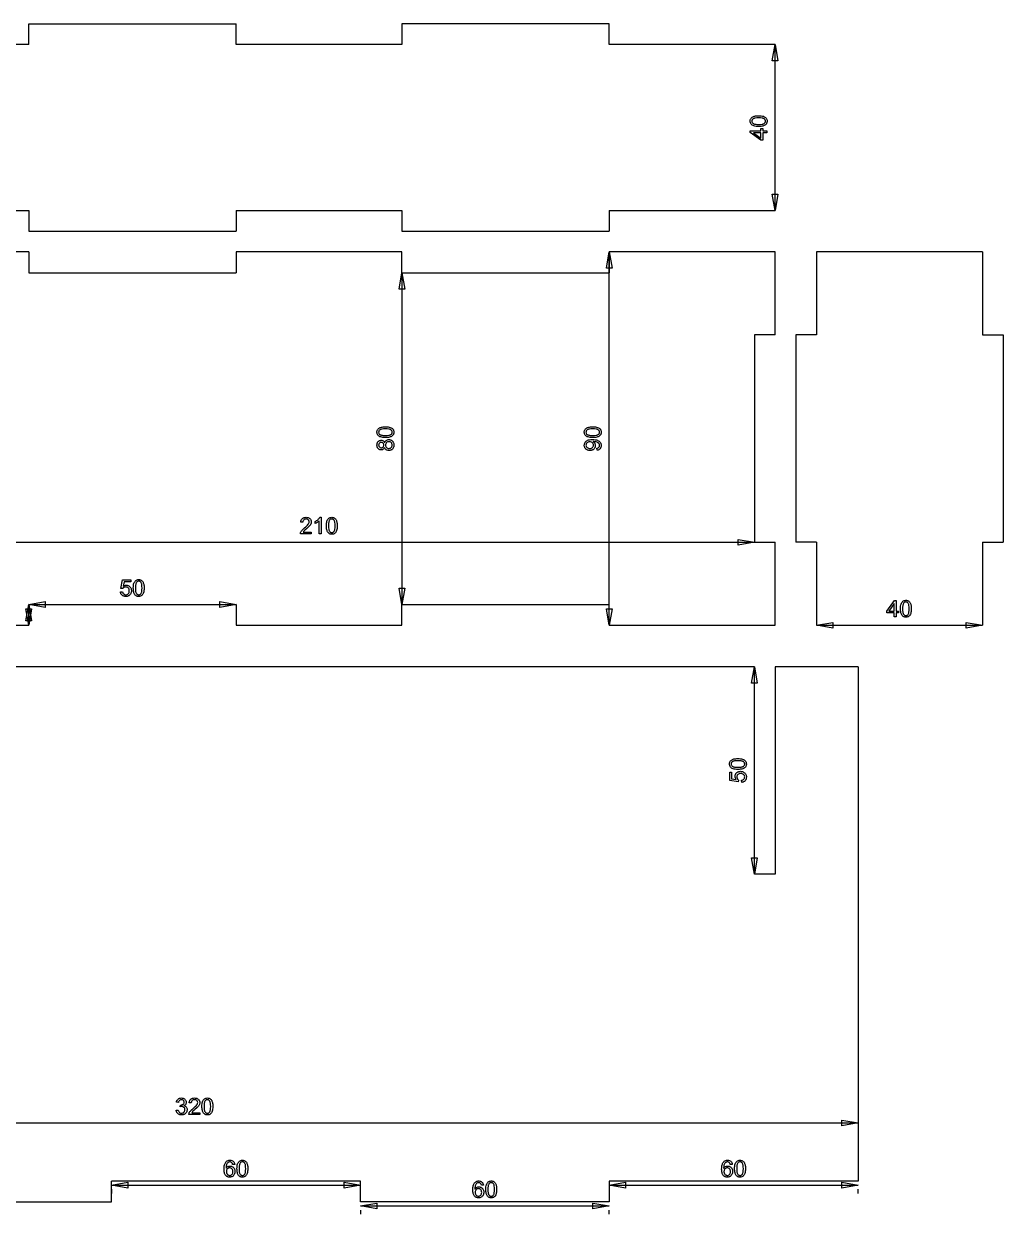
# Model space of a CAD drawing. Extents: x 50 to 405, y 8 to 295.
# Drawn here: x 168.8 to 405, y 8 to 295 of the extents above; entities that cross this region are included whole.
import ezdxf

# ---------------------------------------------------------------- set-up
doc = ezdxf.new("R2010")
doc.units = 0
doc.header["$LTSCALE"] = 10
doc.layers.add('Layer_1', color=7, linetype='CONTINUOUS')

msp = doc.modelspace()

# ---------------------------------------------------------------- linework, layer by layer
at = {"layer": 'Layer_1', "color": 7, "linetype": 'CONTINUOUS'}
for p, q in [((170, 290), (170, 295)), ((170, 295), (220, 295)), ((220, 290), (220, 295)), ((310, 295), (260, 295)), ((260, 295), (260, 290)), ((310, 290), (310, 295)), ((170, 290), (130, 290)), ((260, 290), (220, 290)), ((350, 290), (310, 290)), ((350, 250), (350, 290)), ((350, 250), (350, 290)), ((130, 250), (170, 250)), ((170, 250), (170, 245)), ((220, 250), (220, 245)), ((220, 250), (260, 250)), ((260, 250), (260, 245)), ((310, 250), (350, 250)), ((310, 250), (310, 245)), ((170, 245), (220, 245)), ((260, 245), (310, 245)), ((170, 240), (130, 240)), ((170, 240), (170, 235)), ((220, 240), (220, 235)), ((260, 240), (220, 240)), ((260, 235), (260, 240)), ((350, 240), (310, 240)), ((310, 240), (310, 235)), ((310, 150), (310, 240)), ((350, 220), (350, 240)), ((400, 240), (360, 240)), ((360, 240), (360, 220)), ((400, 240), (400, 220)), ((170, 235), (220, 235)), ((260, 235), (310, 235)), ((260, 235), (260, 155)), ((350, 220), (345, 220)), ((345, 220), (345, 170)), ((360, 220), (355, 220)), ((355, 220), (355, 170)), ((400, 220), (405, 220)), ((405, 220), (405, 170)), ((135, 170), (345, 170)), ((345, 170), (350, 170)), ((350, 150), (350, 170)), ((360, 170), (355, 170)), ((360, 170), (360, 150)), ((400, 170), (405, 170)), ((400, 170), (400, 150)), ((170, 150), (170, 155)), ((170, 155), (220, 155)), ((170, 155), (170, 150)), ((170, 155), (220, 155)), ((220, 155), (220, 150)), ((260, 150), (260, 155)), ((260, 155), (310, 155)), ((310, 150), (310, 155)), ((130, 150), (170, 150)), ((220, 150), (260, 150)), ((310, 150), (350, 150)), ((360, 150), (400, 150)), ((360, 150), (400, 150)), ((345, 140), (135, 140)), ((345, 90), (345, 140)), ((345, 90), (345, 140)), ((370, 140), (350, 140)), ((350, 140), (350, 90)), ((370, 140), (370, 16)), ((350, 90), (345, 90)), ((370, 32), (370, 18)), ((50, 30), (370, 30)), ((190, 11), (190, 16)), ((250, 16), (190, 16)), ((190, 15), (250, 15)), ((250, 11), (250, 16)), ((370, 16), (310, 16)), ((310, 16), (310, 11)), ((310, 15), (370, 15)), ((190, 14), (190, 13)), ((250, 13), (250, 14)), ((310, 14), (310, 13)), ((370, 13), (370, 14)), ((130, 11), (190, 11)), ((310, 11), (250, 11)), ((250, 10), (310, 10)), ((250, 9), (250, 8)), ((310, 8), (310, 9))]:
    msp.add_line(p, q, dxfattribs=at)
at = {"layer": 'Layer_1', "color": 7, "linetype": 'CONTINUOUS', "flags": 128}
for points in [[(350, 290), (350.69, 286.06), (349.31, 286.06), (350, 290)], [(346.03, 270.23), (345.69, 270.24), (345.39, 270.27), (345.12, 270.31), (344.89, 270.38), (344.68, 270.46), (344.5, 270.56), (344.35, 270.68), (344.22, 270.81), (344.12, 270.96), (344.04, 271.14), (344, 271.33), (343.98, 271.54), (343.99, 271.69), (344.02, 271.84), (344.06, 271.97), (344.11, 272.1), (344.19, 272.22), (344.27, 272.32), (344.37, 272.42), (344.49, 272.5), (344.62, 272.58), (344.76, 272.64), (344.91, 272.7), (345.08, 272.75), (345.27, 272.79), (345.49, 272.82), (345.75, 272.83), (346.03, 272.84), (346.36, 272.83), (346.66, 272.8), (346.93, 272.76), (347.16, 272.7), (347.37, 272.61), (347.55, 272.52), (347.7, 272.4), (347.83, 272.26), (347.94, 272.11), (348.01, 271.94), (348.05, 271.75), (348.07, 271.54), (348.06, 271.4), (348.04, 271.26), (348.01, 271.14), (347.96, 271.02), (347.91, 270.91), (347.83, 270.81), (347.75, 270.71), (347.65, 270.63), (347.52, 270.53), (347.36, 270.45), (347.19, 270.39), (347, 270.33), (346.78, 270.29), (346.55, 270.26), (346.3, 270.24), (346.03, 270.23)], [(346.03, 270.74), (346.48, 270.75), (346.85, 270.79), (347, 270.83), (347.13, 270.87), (347.25, 270.91), (347.34, 270.97), (347.48, 271.09), (347.54, 271.16), (347.58, 271.22), (347.62, 271.3), (347.64, 271.37), (347.66, 271.45), (347.66, 271.54), (347.66, 271.62), (347.64, 271.7), (347.62, 271.77), (347.58, 271.85), (347.54, 271.92), (347.48, 271.98), (347.34, 272.11), (347.24, 272.16), (347.13, 272.21), (347, 272.25), (346.85, 272.28), (346.48, 272.32), (346.03, 272.34), (345.57, 272.32), (345.21, 272.28), (345.05, 272.25), (344.92, 272.21), (344.81, 272.16), (344.71, 272.11), (344.57, 271.98), (344.52, 271.92), (344.47, 271.85), (344.44, 271.77), (344.41, 271.7), (344.4, 271.61), (344.39, 271.53), (344.41, 271.37), (344.46, 271.23), (344.55, 271.1), (344.68, 270.99), (344.78, 270.93), (344.9, 270.88), (345.04, 270.84), (345.2, 270.8), (345.38, 270.77), (345.57, 270.75), (346.03, 270.74)], [(348, 268.7), (347.04, 268.7), (347.04, 266.96), (346.59, 266.96), (344, 268.79), (344, 269.19), (346.59, 269.19), (346.59, 269.73), (347.04, 269.73), (347.04, 269.19), (348, 269.19), (348, 268.7)], [(346.59, 268.7), (344.79, 268.7), (346.59, 267.45), (346.59, 268.7)], [(350, 250), (349.31, 253.94), (350.69, 253.94), (350, 250)], [(310, 240), (310.69, 236.06), (309.31, 236.06), (310, 240)], [(260, 235), (260.69, 231.06), (259.31, 231.06), (260, 235)], [(256.03, 195.23), (255.69, 195.24), (255.39, 195.27), (255.12, 195.31), (254.89, 195.38), (254.68, 195.46), (254.5, 195.56), (254.35, 195.68), (254.22, 195.81), (254.12, 195.96), (254.04, 196.14), (254, 196.33), (253.98, 196.54), (253.99, 196.69), (254.02, 196.84), (254.06, 196.97), (254.11, 197.1), (254.19, 197.22), (254.27, 197.32), (254.37, 197.42), (254.49, 197.5), (254.62, 197.58), (254.76, 197.64), (254.91, 197.7), (255.08, 197.75), (255.27, 197.79), (255.49, 197.82), (255.75, 197.83), (256.03, 197.84), (256.36, 197.83), (256.66, 197.8), (256.93, 197.76), (257.16, 197.7), (257.37, 197.61), (257.55, 197.52), (257.7, 197.4), (257.83, 197.26), (257.94, 197.11), (258.01, 196.94), (258.05, 196.75), (258.07, 196.54), (258.06, 196.4), (258.04, 196.26), (258.01, 196.14), (257.96, 196.02), (257.91, 195.91), (257.83, 195.81), (257.75, 195.71), (257.65, 195.63), (257.52, 195.53), (257.36, 195.45), (257.19, 195.39), (257, 195.33), (256.78, 195.29), (256.55, 195.26), (256.3, 195.24), (256.03, 195.23)], [(256.03, 195.74), (256.48, 195.75), (256.85, 195.79), (257, 195.83), (257.13, 195.87), (257.25, 195.91), (257.34, 195.97), (257.48, 196.09), (257.54, 196.16), (257.58, 196.22), (257.62, 196.3), (257.64, 196.37), (257.66, 196.45), (257.66, 196.54), (257.66, 196.62), (257.64, 196.7), (257.62, 196.77), (257.58, 196.85), (257.54, 196.92), (257.48, 196.98), (257.34, 197.11), (257.24, 197.16), (257.13, 197.21), (257, 197.25), (256.85, 197.28), (256.48, 197.32), (256.03, 197.34), (255.57, 197.32), (255.21, 197.28), (255.05, 197.25), (254.92, 197.21), (254.81, 197.16), (254.71, 197.11), (254.57, 196.98), (254.52, 196.92), (254.47, 196.85), (254.44, 196.77), (254.41, 196.7), (254.4, 196.61), (254.39, 196.53), (254.41, 196.37), (254.46, 196.23), (254.55, 196.1), (254.68, 195.99), (254.78, 195.93), (254.9, 195.88), (255.04, 195.84), (255.2, 195.8), (255.38, 195.77), (255.57, 195.75), (256.03, 195.74)], [(306.03, 195.23), (305.69, 195.24), (305.39, 195.27), (305.12, 195.31), (304.89, 195.38), (304.68, 195.46), (304.5, 195.56), (304.35, 195.68), (304.22, 195.81), (304.12, 195.96), (304.04, 196.14), (304, 196.33), (303.98, 196.54), (303.99, 196.69), (304.02, 196.84), (304.06, 196.97), (304.11, 197.1), (304.19, 197.22), (304.27, 197.32), (304.37, 197.42), (304.49, 197.5), (304.62, 197.58), (304.76, 197.64), (304.91, 197.7), (305.08, 197.75), (305.27, 197.79), (305.49, 197.82), (305.75, 197.83), (306.03, 197.84), (306.36, 197.83), (306.66, 197.8), (306.93, 197.76), (307.16, 197.7), (307.37, 197.61), (307.55, 197.52), (307.7, 197.4), (307.83, 197.26), (307.94, 197.11), (308.01, 196.94), (308.05, 196.75), (308.07, 196.54), (308.06, 196.4), (308.04, 196.26), (308.01, 196.14), (307.96, 196.02), (307.91, 195.91), (307.83, 195.81), (307.75, 195.71), (307.65, 195.63), (307.52, 195.53), (307.36, 195.45), (307.19, 195.39), (307, 195.33), (306.78, 195.29), (306.55, 195.26), (306.3, 195.24), (306.03, 195.23)], [(306.03, 195.74), (306.48, 195.75), (306.85, 195.79), (307, 195.83), (307.13, 195.87), (307.25, 195.91), (307.34, 195.97), (307.48, 196.09), (307.54, 196.16), (307.58, 196.22), (307.62, 196.3), (307.64, 196.37), (307.66, 196.45), (307.66, 196.54), (307.66, 196.62), (307.64, 196.7), (307.62, 196.77), (307.58, 196.85), (307.54, 196.92), (307.48, 196.98), (307.34, 197.11), (307.24, 197.16), (307.13, 197.21), (307, 197.25), (306.85, 197.28), (306.48, 197.32), (306.03, 197.34), (305.57, 197.32), (305.21, 197.28), (305.05, 197.25), (304.92, 197.21), (304.81, 197.16), (304.71, 197.11), (304.57, 196.98), (304.52, 196.92), (304.47, 196.85), (304.44, 196.77), (304.41, 196.7), (304.4, 196.61), (304.39, 196.53), (304.41, 196.37), (304.46, 196.23), (304.55, 196.1), (304.68, 195.99), (304.78, 195.93), (304.9, 195.88), (305.04, 195.84), (305.2, 195.8), (305.38, 195.77), (305.57, 195.75), (306.03, 195.74)], [(255.83, 192.88), (255.77, 192.74), (255.7, 192.61), (255.61, 192.51), (255.51, 192.43), (255.4, 192.36), (255.28, 192.32), (255.15, 192.29), (255.02, 192.28), (254.91, 192.28), (254.81, 192.3), (254.71, 192.32), (254.61, 192.36), (254.52, 192.4), (254.44, 192.46), (254.36, 192.52), (254.28, 192.59), (254.21, 192.68), (254.15, 192.76), (254.1, 192.86), (254.06, 192.96), (254.03, 193.07), (254, 193.18), (253.98, 193.43), (254, 193.68), (254.03, 193.79), (254.06, 193.9), (254.1, 194), (254.15, 194.1), (254.22, 194.19), (254.29, 194.27), (254.37, 194.35), (254.45, 194.41), (254.53, 194.47), (254.63, 194.51), (254.72, 194.55), (254.82, 194.57), (254.92, 194.59), (255.03, 194.59), (255.16, 194.58), (255.29, 194.55), (255.41, 194.51), (255.51, 194.44), (255.61, 194.36), (255.7, 194.26), (255.77, 194.14), (255.83, 194), (255.9, 194.17), (255.99, 194.33), (256.09, 194.45), (256.22, 194.56), (256.36, 194.65), (256.51, 194.71), (256.68, 194.74), (256.86, 194.75), (256.98, 194.75), (257.1, 194.73), (257.22, 194.7), (257.33, 194.66), (257.43, 194.61), (257.53, 194.55), (257.63, 194.48), (257.72, 194.39), (257.8, 194.3), (257.87, 194.2), (257.93, 194.09), (257.98, 193.97), (258.02, 193.85), (258.05, 193.72), (258.06, 193.58), (258.07, 193.44), (258.06, 193.29), (258.05, 193.15), (258.02, 193.02), (257.98, 192.9), (257.93, 192.79), (257.87, 192.68), (257.8, 192.58), (257.72, 192.48), (257.63, 192.4), (257.53, 192.32), (257.43, 192.26), (257.32, 192.21), (257.21, 192.17), (257.09, 192.14), (256.97, 192.12), (256.84, 192.12), (256.66, 192.13), (256.48, 192.17), (256.33, 192.23), (256.19, 192.32), (256.07, 192.43), (255.97, 192.56), (255.89, 192.71), (255.83, 192.88)], [(255, 192.78), (255.13, 192.79), (255.26, 192.83), (255.37, 192.88), (255.46, 192.96), (255.54, 193.06), (255.6, 193.17), (255.63, 193.3), (255.64, 193.44), (255.63, 193.57), (255.6, 193.7), (255.54, 193.81), (255.46, 193.9), (255.37, 193.98), (255.27, 194.04), (255.15, 194.07), (255.03, 194.09), (254.9, 194.07), (254.78, 194.04), (254.67, 193.98), (254.57, 193.9), (254.49, 193.8), (254.43, 193.69), (254.4, 193.57), (254.39, 193.43), (254.4, 193.3), (254.43, 193.18), (254.49, 193.07), (254.57, 192.97), (254.66, 192.89), (254.77, 192.83), (254.88, 192.79), (255, 192.78)], [(256.85, 192.62), (256.95, 192.63), (257.05, 192.65), (257.15, 192.68), (257.25, 192.72), (257.35, 192.78), (257.43, 192.85), (257.5, 192.93), (257.56, 193.02), (257.6, 193.12), (257.64, 193.22), (257.66, 193.33), (257.66, 193.44), (257.65, 193.61), (257.61, 193.76), (257.54, 193.9), (257.44, 194.02), (257.32, 194.12), (257.18, 194.2), (257.03, 194.24), (256.86, 194.25), (256.69, 194.24), (256.54, 194.19), (256.4, 194.12), (256.28, 194.02), (256.17, 193.89), (256.1, 193.75), (256.06, 193.6), (256.04, 193.43), (256.06, 193.26), (256.1, 193.11), (256.17, 192.97), (256.27, 192.85), (256.39, 192.75), (256.53, 192.68), (256.68, 192.64), (256.85, 192.62)], [(307.08, 192.2), (307.03, 192.67), (307.19, 192.71), (307.32, 192.76), (307.43, 192.82), (307.51, 192.9), (307.58, 192.99), (307.63, 193.09), (307.66, 193.21), (307.66, 193.33), (307.66, 193.44), (307.64, 193.55), (307.61, 193.64), (307.56, 193.73), (307.5, 193.81), (307.44, 193.89), (307.37, 193.95), (307.28, 194.01), (307.19, 194.06), (307.08, 194.11), (306.82, 194.19), (306.52, 194.25), (306.22, 194.27), (306.12, 194.26), (306.23, 194.18), (306.33, 194.09), (306.42, 193.98), (306.5, 193.86), (306.56, 193.73), (306.61, 193.6), (306.63, 193.45), (306.64, 193.31), (306.64, 193.19), (306.62, 193.07), (306.59, 192.96), (306.55, 192.85), (306.5, 192.75), (306.44, 192.65), (306.37, 192.56), (306.28, 192.47), (306.19, 192.39), (306.09, 192.32), (305.98, 192.26), (305.87, 192.21), (305.74, 192.17), (305.61, 192.15), (305.48, 192.13), (305.33, 192.12), (305.19, 192.13), (305.04, 192.15), (304.91, 192.17), (304.79, 192.21), (304.67, 192.26), (304.56, 192.33), (304.45, 192.4), (304.35, 192.48), (304.27, 192.58), (304.19, 192.67), (304.13, 192.78), (304.08, 192.89), (304.04, 193), (304.01, 193.12), (303.99, 193.25), (303.98, 193.38), (304, 193.57), (304.04, 193.76), (304.1, 193.93), (304.19, 194.1), (304.31, 194.25), (304.45, 194.38), (304.61, 194.49), (304.79, 194.59), (305.01, 194.66), (305.27, 194.71), (305.57, 194.74), (305.92, 194.75), (306.28, 194.74), (306.61, 194.71), (306.89, 194.66), (307.14, 194.59), (307.35, 194.49), (307.54, 194.38), (307.7, 194.25), (307.83, 194.09), (307.93, 193.92), (308.01, 193.74), (308.05, 193.54), (308.07, 193.32), (308.05, 193.1), (308, 192.9), (307.92, 192.71), (307.81, 192.56), (307.66, 192.42), (307.49, 192.32), (307.3, 192.24), (307.08, 192.2)], [(305.31, 194.21), (305.11, 194.19), (304.93, 194.15), (304.77, 194.08), (304.64, 193.98), (304.53, 193.87), (304.45, 193.74), (304.41, 193.59), (304.39, 193.44), (304.41, 193.28), (304.46, 193.14), (304.54, 193), (304.66, 192.87), (304.8, 192.77), (304.96, 192.69), (305.15, 192.64), (305.35, 192.63), (305.53, 192.64), (305.7, 192.69), (305.84, 192.76), (305.97, 192.86), (306.08, 192.98), (306.15, 193.12), (306.2, 193.27), (306.21, 193.43), (306.2, 193.59), (306.15, 193.74), (306.08, 193.87), (305.97, 193.99), (305.84, 194.09), (305.69, 194.15), (305.51, 194.2), (305.31, 194.21)], [(238.15, 172.47), (238.15, 172), (235.51, 172), (235.52, 172.17), (235.56, 172.34), (235.62, 172.48), (235.7, 172.61), (235.78, 172.74), (235.89, 172.87), (236.01, 173.01), (236.16, 173.16), (236.53, 173.48), (236.83, 173.73), (237.08, 173.96), (237.27, 174.16), (237.41, 174.33), (237.51, 174.48), (237.58, 174.63), (237.63, 174.78), (237.64, 174.92), (237.63, 175.06), (237.59, 175.19), (237.52, 175.3), (237.43, 175.41), (237.32, 175.5), (237.19, 175.56), (237.05, 175.6), (236.89, 175.61), (236.72, 175.6), (236.57, 175.56), (236.44, 175.49), (236.32, 175.4), (236.23, 175.28), (236.16, 175.14), (236.12, 174.99), (236.11, 174.81), (235.6, 174.86), (235.62, 175), (235.64, 175.13), (235.68, 175.25), (235.72, 175.36), (235.78, 175.46), (235.84, 175.56), (235.91, 175.64), (235.99, 175.72), (236.08, 175.79), (236.17, 175.85), (236.28, 175.9), (236.39, 175.94), (236.5, 175.97), (236.63, 176), (236.9, 176.02), (237.04, 176.01), (237.17, 176), (237.3, 175.97), (237.41, 175.94), (237.52, 175.89), (237.63, 175.84), (237.72, 175.77), (237.81, 175.7), (237.89, 175.61), (237.96, 175.53), (238.01, 175.44), (238.06, 175.34), (238.1, 175.24), (238.13, 175.13), (238.14, 175.02), (238.15, 174.91), (238.14, 174.79), (238.12, 174.67), (238.09, 174.55), (238.05, 174.43), (237.99, 174.32), (237.92, 174.2), (237.83, 174.07), (237.72, 173.95), (237.42, 173.64), (236.96, 173.24), (236.6, 172.93), (236.4, 172.74), (236.28, 172.61), (236.19, 172.47), (238.15, 172.47)], [(240.53, 172), (240.04, 172), (240.04, 175.13), (239.83, 174.96), (239.57, 174.79), (239.3, 174.64), (239.05, 174.54), (239.05, 175.01), (239.25, 175.11), (239.44, 175.23), (239.61, 175.35), (239.77, 175.48), (239.92, 175.62), (240.04, 175.75), (240.14, 175.89), (240.21, 176.02), (240.53, 176.02), (240.53, 172)], [(241.79, 173.97), (241.79, 174.31), (241.82, 174.61), (241.87, 174.88), (241.93, 175.11), (242.01, 175.32), (242.11, 175.5), (242.23, 175.65), (242.37, 175.78), (242.52, 175.88), (242.69, 175.96), (242.88, 176), (243.09, 176.02), (243.25, 176.01), (243.39, 175.98), (243.53, 175.94), (243.65, 175.89), (243.77, 175.81), (243.88, 175.73), (243.97, 175.63), (244.06, 175.51), (244.13, 175.38), (244.2, 175.24), (244.25, 175.09), (244.3, 174.92), (244.34, 174.73), (244.37, 174.51), (244.39, 174.25), (244.39, 173.97), (244.39, 173.64), (244.36, 173.34), (244.31, 173.07), (244.25, 172.84), (244.17, 172.63), (244.07, 172.45), (243.95, 172.3), (243.82, 172.17), (243.66, 172.06), (243.49, 171.99), (243.3, 171.95), (243.09, 171.93), (242.95, 171.94), (242.82, 171.96), (242.69, 171.99), (242.57, 172.04), (242.46, 172.09), (242.36, 172.17), (242.27, 172.25), (242.18, 172.35), (242.09, 172.48), (242.01, 172.64), (241.94, 172.81), (241.88, 173), (241.84, 173.22), (241.81, 173.45), (241.79, 173.7), (241.79, 173.97)], [(242.29, 173.97), (242.3, 173.52), (242.35, 173.15), (242.38, 173), (242.42, 172.87), (242.47, 172.75), (242.52, 172.66), (242.64, 172.52), (242.71, 172.46), (242.78, 172.42), (242.85, 172.38), (242.93, 172.36), (243.01, 172.34), (243.09, 172.34), (243.17, 172.34), (243.25, 172.36), (243.33, 172.38), (243.4, 172.42), (243.47, 172.46), (243.54, 172.52), (243.66, 172.66), (243.71, 172.76), (243.76, 172.87), (243.8, 173), (243.83, 173.15), (243.88, 173.52), (243.89, 173.97), (243.88, 174.43), (243.83, 174.79), (243.8, 174.95), (243.76, 175.08), (243.71, 175.19), (243.66, 175.29), (243.54, 175.43), (243.47, 175.48), (243.4, 175.53), (243.33, 175.56), (243.25, 175.59), (243.17, 175.6), (243.08, 175.61), (242.92, 175.59), (242.78, 175.54), (242.65, 175.45), (242.54, 175.32), (242.48, 175.22), (242.43, 175.1), (242.39, 174.96), (242.35, 174.8), (242.33, 174.62), (242.31, 174.43), (242.29, 173.97)], [(345, 170), (341.06, 169.31), (341.06, 170.69), (345, 170)], [(192.12, 158.05), (192.64, 158.09), (192.68, 157.91), (192.73, 157.76), (192.81, 157.63), (192.91, 157.53), (193.02, 157.44), (193.14, 157.38), (193.27, 157.35), (193.41, 157.34), (193.58, 157.35), (193.74, 157.4), (193.88, 157.49), (194.01, 157.6), (194.12, 157.75), (194.19, 157.91), (194.24, 158.1), (194.26, 158.31), (194.24, 158.51), (194.2, 158.69), (194.12, 158.84), (194.02, 158.98), (193.89, 159.08), (193.75, 159.16), (193.58, 159.2), (193.4, 159.22), (193.29, 159.21), (193.18, 159.19), (193.07, 159.16), (192.97, 159.11), (192.88, 159.05), (192.8, 158.99), (192.73, 158.91), (192.67, 158.83), (192.21, 158.89), (192.6, 160.95), (194.59, 160.95), (194.59, 160.48), (192.99, 160.48), (192.78, 159.4), (192.96, 159.51), (193.15, 159.59), (193.34, 159.64), (193.53, 159.65), (193.66, 159.65), (193.78, 159.63), (193.9, 159.6), (194.02, 159.56), (194.12, 159.51), (194.23, 159.45), (194.32, 159.37), (194.42, 159.29), (194.5, 159.2), (194.57, 159.09), (194.64, 158.99), (194.69, 158.87), (194.73, 158.75), (194.75, 158.63), (194.77, 158.5), (194.78, 158.36), (194.77, 158.22), (194.76, 158.09), (194.73, 157.97), (194.7, 157.85), (194.65, 157.73), (194.6, 157.62), (194.53, 157.52), (194.46, 157.42), (194.36, 157.3), (194.25, 157.2), (194.13, 157.12), (194, 157.05), (193.87, 157), (193.72, 156.96), (193.57, 156.94), (193.41, 156.93), (193.15, 156.95), (193.03, 156.97), (192.91, 157.01), (192.81, 157.05), (192.7, 157.1), (192.61, 157.17), (192.52, 157.24), (192.44, 157.32), (192.36, 157.4), (192.3, 157.49), (192.25, 157.59), (192.2, 157.7), (192.17, 157.81), (192.14, 157.92), (192.12, 158.05)], [(195.23, 158.97), (195.24, 159.31), (195.27, 159.61), (195.31, 159.88), (195.38, 160.11), (195.46, 160.32), (195.56, 160.5), (195.68, 160.65), (195.81, 160.78), (195.96, 160.88), (196.14, 160.96), (196.33, 161), (196.54, 161.02), (196.69, 161.01), (196.84, 160.98), (196.97, 160.94), (197.1, 160.89), (197.22, 160.81), (197.32, 160.73), (197.42, 160.63), (197.5, 160.51), (197.58, 160.38), (197.64, 160.24), (197.7, 160.09), (197.75, 159.92), (197.79, 159.73), (197.82, 159.51), (197.83, 159.25), (197.84, 158.97), (197.83, 158.64), (197.8, 158.34), (197.76, 158.07), (197.7, 157.84), (197.61, 157.63), (197.52, 157.45), (197.4, 157.3), (197.26, 157.17), (197.11, 157.06), (196.94, 156.99), (196.75, 156.95), (196.54, 156.93), (196.4, 156.94), (196.26, 156.96), (196.14, 156.99), (196.02, 157.04), (195.91, 157.09), (195.81, 157.17), (195.71, 157.25), (195.63, 157.35), (195.53, 157.48), (195.45, 157.64), (195.39, 157.81), (195.33, 158), (195.29, 158.22), (195.26, 158.45), (195.24, 158.7), (195.23, 158.97)], [(195.74, 158.97), (195.75, 158.52), (195.79, 158.15), (195.83, 158), (195.87, 157.87), (195.91, 157.75), (195.97, 157.66), (196.09, 157.52), (196.16, 157.46), (196.22, 157.42), (196.3, 157.38), (196.37, 157.36), (196.45, 157.34), (196.54, 157.34), (196.62, 157.34), (196.7, 157.36), (196.77, 157.38), (196.85, 157.42), (196.92, 157.46), (196.98, 157.52), (197.11, 157.66), (197.16, 157.76), (197.21, 157.87), (197.25, 158), (197.28, 158.15), (197.32, 158.52), (197.34, 158.97), (197.32, 159.43), (197.28, 159.79), (197.25, 159.95), (197.21, 160.08), (197.16, 160.19), (197.11, 160.29), (196.98, 160.43), (196.92, 160.48), (196.85, 160.53), (196.77, 160.56), (196.7, 160.59), (196.61, 160.6), (196.53, 160.61), (196.37, 160.59), (196.23, 160.54), (196.1, 160.45), (195.99, 160.32), (195.93, 160.22), (195.88, 160.1), (195.84, 159.96), (195.8, 159.8), (195.77, 159.62), (195.75, 159.43), (195.74, 158.97)], [(260, 155), (259.31, 158.94), (260.69, 158.94), (260, 155)], [(170, 155), (170.69, 151.06), (169.31, 151.06), (170, 155)], [(170, 155), (173.94, 155.69), (173.94, 154.31), (170, 155)], [(220, 155), (216.06, 154.31), (216.06, 155.69), (220, 155)], [(378.7, 152), (378.7, 152.96), (376.96, 152.96), (376.96, 153.41), (378.79, 156), (379.19, 156), (379.19, 153.41), (379.73, 153.41), (379.73, 152.96), (379.19, 152.96), (379.19, 152), (378.7, 152)], [(378.7, 153.41), (378.7, 155.21), (377.45, 153.41), (378.7, 153.41)], [(380.23, 153.97), (380.24, 154.31), (380.27, 154.61), (380.31, 154.88), (380.38, 155.11), (380.46, 155.32), (380.56, 155.5), (380.68, 155.65), (380.81, 155.78), (380.96, 155.88), (381.14, 155.96), (381.33, 156), (381.54, 156.02), (381.69, 156.01), (381.84, 155.98), (381.97, 155.94), (382.1, 155.89), (382.22, 155.81), (382.32, 155.73), (382.42, 155.63), (382.5, 155.51), (382.58, 155.38), (382.64, 155.24), (382.7, 155.09), (382.75, 154.92), (382.79, 154.73), (382.82, 154.51), (382.83, 154.25), (382.84, 153.97), (382.83, 153.64), (382.8, 153.34), (382.76, 153.07), (382.7, 152.84), (382.61, 152.63), (382.52, 152.45), (382.4, 152.3), (382.26, 152.17), (382.11, 152.06), (381.94, 151.99), (381.75, 151.95), (381.54, 151.93), (381.4, 151.94), (381.26, 151.96), (381.14, 151.99), (381.02, 152.04), (380.91, 152.09), (380.81, 152.17), (380.71, 152.25), (380.63, 152.35), (380.53, 152.48), (380.45, 152.64), (380.39, 152.81), (380.33, 153), (380.29, 153.22), (380.26, 153.45), (380.24, 153.7), (380.23, 153.97)], [(380.74, 153.97), (380.75, 153.52), (380.79, 153.15), (380.83, 153), (380.87, 152.87), (380.91, 152.75), (380.97, 152.66), (381.09, 152.52), (381.16, 152.46), (381.22, 152.42), (381.3, 152.38), (381.37, 152.36), (381.45, 152.34), (381.54, 152.34), (381.62, 152.34), (381.7, 152.36), (381.77, 152.38), (381.85, 152.42), (381.92, 152.46), (381.98, 152.52), (382.11, 152.66), (382.16, 152.76), (382.21, 152.87), (382.25, 153), (382.28, 153.15), (382.32, 153.52), (382.34, 153.97), (382.32, 154.43), (382.28, 154.79), (382.25, 154.95), (382.21, 155.08), (382.16, 155.19), (382.11, 155.29), (381.98, 155.43), (381.92, 155.48), (381.85, 155.53), (381.77, 155.56), (381.7, 155.59), (381.61, 155.6), (381.53, 155.61), (381.37, 155.59), (381.23, 155.54), (381.1, 155.45), (380.99, 155.32), (380.93, 155.22), (380.88, 155.1), (380.84, 154.96), (380.8, 154.8), (380.77, 154.62), (380.75, 154.43), (380.74, 153.97)], [(170, 150), (169.31, 153.94), (170.69, 153.94), (170, 150)], [(310, 150), (309.31, 153.94), (310.69, 153.94), (310, 150)], [(360, 150), (363.94, 150.69), (363.94, 149.31), (360, 150)], [(400, 150), (396.06, 149.31), (396.06, 150.69), (400, 150)], [(345, 140), (345.69, 136.06), (344.31, 136.06), (345, 140)], [(341.03, 115.23), (340.69, 115.24), (340.39, 115.27), (340.12, 115.31), (339.89, 115.38), (339.68, 115.46), (339.5, 115.56), (339.35, 115.68), (339.22, 115.81), (339.12, 115.96), (339.04, 116.14), (339, 116.33), (338.98, 116.54), (338.99, 116.69), (339.02, 116.84), (339.06, 116.97), (339.11, 117.1), (339.19, 117.22), (339.27, 117.32), (339.37, 117.42), (339.49, 117.5), (339.62, 117.58), (339.76, 117.64), (339.91, 117.7), (340.08, 117.75), (340.27, 117.79), (340.49, 117.82), (340.75, 117.83), (341.03, 117.84), (341.36, 117.83), (341.66, 117.8), (341.93, 117.76), (342.16, 117.7), (342.37, 117.61), (342.55, 117.52), (342.7, 117.4), (342.83, 117.26), (342.94, 117.11), (343.01, 116.94), (343.05, 116.75), (343.07, 116.54), (343.06, 116.4), (343.04, 116.26), (343.01, 116.14), (342.96, 116.02), (342.91, 115.91), (342.83, 115.81), (342.75, 115.71), (342.65, 115.63), (342.52, 115.53), (342.36, 115.45), (342.19, 115.39), (342, 115.33), (341.78, 115.29), (341.55, 115.26), (341.3, 115.24), (341.03, 115.23)], [(341.03, 115.74), (341.48, 115.75), (341.85, 115.79), (342, 115.83), (342.13, 115.87), (342.25, 115.91), (342.34, 115.97), (342.48, 116.09), (342.54, 116.16), (342.58, 116.22), (342.62, 116.3), (342.64, 116.37), (342.66, 116.45), (342.66, 116.54), (342.66, 116.62), (342.64, 116.7), (342.62, 116.77), (342.58, 116.85), (342.54, 116.92), (342.48, 116.98), (342.34, 117.11), (342.24, 117.16), (342.13, 117.21), (342, 117.25), (341.85, 117.28), (341.48, 117.32), (341.03, 117.34), (340.57, 117.32), (340.21, 117.28), (340.05, 117.25), (339.92, 117.21), (339.81, 117.16), (339.71, 117.11), (339.57, 116.98), (339.52, 116.92), (339.47, 116.85), (339.44, 116.77), (339.41, 116.7), (339.4, 116.61), (339.39, 116.53), (339.41, 116.37), (339.46, 116.23), (339.55, 116.1), (339.68, 115.99), (339.78, 115.93), (339.9, 115.88), (340.04, 115.84), (340.2, 115.8), (340.38, 115.77), (340.57, 115.75), (341.03, 115.74)], [(341.95, 112.12), (341.91, 112.64), (342.09, 112.68), (342.24, 112.73), (342.37, 112.81), (342.47, 112.91), (342.56, 113.02), (342.62, 113.14), (342.65, 113.27), (342.66, 113.41), (342.65, 113.58), (342.6, 113.74), (342.51, 113.88), (342.4, 114.01), (342.25, 114.12), (342.09, 114.19), (341.9, 114.24), (341.69, 114.26), (341.49, 114.24), (341.31, 114.2), (341.16, 114.12), (341.02, 114.02), (340.92, 113.89), (340.84, 113.75), (340.8, 113.58), (340.78, 113.4), (340.79, 113.29), (340.81, 113.18), (340.84, 113.07), (340.89, 112.97), (340.95, 112.88), (341.01, 112.8), (341.09, 112.73), (341.17, 112.67), (341.11, 112.21), (339.05, 112.6), (339.05, 114.59), (339.52, 114.59), (339.52, 112.99), (340.6, 112.78), (340.49, 112.96), (340.41, 113.15), (340.36, 113.34), (340.35, 113.53), (340.35, 113.66), (340.37, 113.78), (340.4, 113.9), (340.44, 114.02), (340.49, 114.12), (340.55, 114.23), (340.63, 114.32), (340.71, 114.42), (340.8, 114.5), (340.91, 114.57), (341.01, 114.64), (341.13, 114.69), (341.25, 114.73), (341.37, 114.75), (341.5, 114.77), (341.64, 114.78), (341.78, 114.77), (341.91, 114.76), (342.03, 114.73), (342.15, 114.7), (342.27, 114.65), (342.38, 114.6), (342.48, 114.53), (342.58, 114.46), (342.7, 114.36), (342.8, 114.25), (342.88, 114.13), (342.95, 114), (343, 113.87), (343.04, 113.72), (343.06, 113.57), (343.07, 113.41), (343.05, 113.15), (343.03, 113.03), (342.99, 112.91), (342.95, 112.81), (342.9, 112.7), (342.83, 112.61), (342.76, 112.52), (342.68, 112.44), (342.6, 112.36), (342.51, 112.3), (342.41, 112.25), (342.3, 112.2), (342.19, 112.17), (342.08, 112.14), (341.95, 112.12)], [(345, 90), (344.31, 93.94), (345.69, 93.94), (345, 90)], [(205.57, 33.06), (206.06, 33.12), (206.11, 32.93), (206.18, 32.76), (206.26, 32.63), (206.35, 32.52), (206.46, 32.44), (206.58, 32.38), (206.71, 32.35), (206.85, 32.34), (207.01, 32.35), (207.17, 32.4), (207.31, 32.47), (207.43, 32.58), (207.54, 32.7), (207.61, 32.84), (207.66, 33), (207.67, 33.17), (207.66, 33.33), (207.62, 33.48), (207.55, 33.61), (207.45, 33.73), (207.33, 33.82), (207.2, 33.89), (207.05, 33.93), (206.89, 33.95), (206.73, 33.93), (206.54, 33.89), (206.6, 34.32), (206.68, 34.32), (206.83, 34.33), (206.97, 34.36), (207.11, 34.41), (207.24, 34.48), (207.35, 34.58), (207.43, 34.69), (207.48, 34.83), (207.49, 34.99), (207.48, 35.12), (207.45, 35.23), (207.39, 35.34), (207.31, 35.44), (207.21, 35.51), (207.1, 35.57), (206.97, 35.6), (206.84, 35.61), (206.7, 35.6), (206.57, 35.57), (206.46, 35.51), (206.36, 35.43), (206.27, 35.33), (206.2, 35.21), (206.15, 35.06), (206.11, 34.89), (205.62, 34.98), (205.68, 35.21), (205.77, 35.42), (205.89, 35.6), (206.03, 35.74), (206.2, 35.86), (206.39, 35.95), (206.6, 36), (206.83, 36.02), (206.99, 36.01), (207.14, 35.98), (207.29, 35.94), (207.43, 35.88), (207.56, 35.8), (207.67, 35.71), (207.77, 35.61), (207.85, 35.49), (207.91, 35.37), (207.96, 35.24), (207.99, 35.11), (208, 34.98), (207.99, 34.85), (207.96, 34.73), (207.92, 34.61), (207.86, 34.5), (207.78, 34.4), (207.68, 34.31), (207.57, 34.23), (207.44, 34.17), (207.61, 34.11), (207.76, 34.04), (207.89, 33.94), (208, 33.83), (208.08, 33.69), (208.14, 33.54), (208.18, 33.37), (208.19, 33.18), (208.19, 33.05), (208.17, 32.93), (208.14, 32.81), (208.1, 32.7), (208.04, 32.59), (207.98, 32.49), (207.9, 32.39), (207.81, 32.29), (207.71, 32.21), (207.61, 32.13), (207.5, 32.07), (207.38, 32.02), (207.25, 31.98), (207.12, 31.95), (206.99, 31.93), (206.84, 31.93), (206.72, 31.93), (206.59, 31.95), (206.47, 31.97), (206.36, 32.01), (206.26, 32.05), (206.16, 32.11), (206.06, 32.17), (205.97, 32.24), (205.89, 32.32), (205.81, 32.41), (205.75, 32.5), (205.7, 32.6), (205.65, 32.71), (205.62, 32.82), (205.59, 32.93), (205.57, 33.06)], [(211.26, 32.47), (211.26, 32), (208.62, 32), (208.63, 32.17), (208.67, 32.34), (208.73, 32.48), (208.8, 32.61), (208.89, 32.74), (209, 32.87), (209.12, 33.01), (209.27, 33.16), (209.64, 33.48), (209.94, 33.73), (210.18, 33.96), (210.38, 34.16), (210.52, 34.33), (210.62, 34.48), (210.69, 34.63), (210.73, 34.78), (210.75, 34.92), (210.74, 35.06), (210.7, 35.19), (210.63, 35.3), (210.54, 35.41), (210.43, 35.5), (210.3, 35.56), (210.16, 35.6), (210, 35.61), (209.83, 35.6), (209.68, 35.56), (209.54, 35.49), (209.43, 35.4), (209.34, 35.28), (209.27, 35.14), (209.23, 34.99), (209.21, 34.81), (208.71, 34.86), (208.73, 35), (208.75, 35.13), (208.79, 35.25), (208.83, 35.36), (208.88, 35.46), (208.95, 35.56), (209.02, 35.64), (209.1, 35.72), (209.19, 35.79), (209.28, 35.85), (209.38, 35.9), (209.49, 35.94), (209.61, 35.97), (209.74, 36), (210.01, 36.02), (210.15, 36.01), (210.28, 36), (210.4, 35.97), (210.52, 35.94), (210.63, 35.89), (210.74, 35.84), (210.83, 35.77), (210.92, 35.7), (211, 35.61), (211.06, 35.53), (211.12, 35.44), (211.17, 35.34), (211.21, 35.24), (211.23, 35.13), (211.25, 35.02), (211.25, 34.91), (211.25, 34.79), (211.23, 34.67), (211.2, 34.55), (211.16, 34.43), (211.1, 34.32), (211.02, 34.2), (210.94, 34.07), (210.83, 33.95), (210.53, 33.64), (210.07, 33.24), (209.71, 32.93), (209.5, 32.74), (209.39, 32.61), (209.3, 32.47), (211.26, 32.47)], [(211.79, 33.97), (211.79, 34.31), (211.82, 34.61), (211.87, 34.88), (211.93, 35.11), (212.01, 35.32), (212.11, 35.5), (212.23, 35.65), (212.37, 35.78), (212.52, 35.88), (212.69, 35.96), (212.88, 36), (213.09, 36.02), (213.25, 36.01), (213.39, 35.98), (213.53, 35.94), (213.65, 35.89), (213.77, 35.81), (213.88, 35.73), (213.97, 35.63), (214.06, 35.51), (214.13, 35.38), (214.2, 35.24), (214.25, 35.09), (214.3, 34.92), (214.34, 34.73), (214.37, 34.51), (214.39, 34.25), (214.39, 33.97), (214.39, 33.64), (214.36, 33.34), (214.31, 33.07), (214.25, 32.84), (214.17, 32.63), (214.07, 32.45), (213.95, 32.3), (213.82, 32.17), (213.66, 32.06), (213.49, 31.99), (213.3, 31.95), (213.09, 31.93), (212.95, 31.94), (212.82, 31.96), (212.69, 31.99), (212.57, 32.04), (212.46, 32.09), (212.36, 32.17), (212.27, 32.25), (212.18, 32.35), (212.09, 32.48), (212.01, 32.64), (211.94, 32.81), (211.88, 33), (211.84, 33.22), (211.81, 33.45), (211.79, 33.7), (211.79, 33.97)], [(212.29, 33.97), (212.3, 33.52), (212.35, 33.15), (212.38, 33), (212.42, 32.87), (212.47, 32.75), (212.52, 32.66), (212.64, 32.52), (212.71, 32.46), (212.78, 32.42), (212.85, 32.38), (212.93, 32.36), (213.01, 32.34), (213.09, 32.34), (213.17, 32.34), (213.25, 32.36), (213.33, 32.38), (213.4, 32.42), (213.47, 32.46), (213.54, 32.52), (213.66, 32.66), (213.71, 32.76), (213.76, 32.87), (213.8, 33), (213.83, 33.15), (213.88, 33.52), (213.89, 33.97), (213.88, 34.43), (213.83, 34.79), (213.8, 34.95), (213.76, 35.08), (213.71, 35.19), (213.66, 35.29), (213.54, 35.43), (213.47, 35.48), (213.4, 35.53), (213.33, 35.56), (213.25, 35.59), (213.17, 35.6), (213.08, 35.61), (212.92, 35.59), (212.78, 35.54), (212.65, 35.45), (212.54, 35.32), (212.48, 35.22), (212.43, 35.1), (212.39, 34.96), (212.35, 34.8), (212.33, 34.62), (212.31, 34.43), (212.29, 33.97)], [(370, 30), (366.06, 29.31), (366.06, 30.69), (370, 30)], [(219.67, 20.02), (219.18, 19.98), (219.15, 20.12), (219.11, 20.23), (219.06, 20.33), (219, 20.4), (218.89, 20.49), (218.78, 20.56), (218.65, 20.6), (218.51, 20.61), (218.39, 20.6), (218.29, 20.58), (218.19, 20.54), (218.1, 20.48), (217.99, 20.39), (217.89, 20.27), (217.8, 20.14), (217.73, 19.99), (217.67, 19.81), (217.63, 19.59), (217.6, 19.35), (217.59, 19.06), (217.68, 19.19), (217.79, 19.3), (217.9, 19.39), (218.02, 19.46), (218.15, 19.52), (218.29, 19.56), (218.42, 19.59), (218.56, 19.59), (218.68, 19.59), (218.8, 19.57), (218.91, 19.54), (219.02, 19.5), (219.12, 19.45), (219.22, 19.39), (219.31, 19.32), (219.4, 19.23), (219.48, 19.14), (219.55, 19.04), (219.61, 18.93), (219.66, 18.82), (219.69, 18.7), (219.72, 18.57), (219.74, 18.44), (219.74, 18.3), (219.73, 18.11), (219.7, 17.94), (219.65, 17.76), (219.58, 17.6), (219.49, 17.45), (219.39, 17.31), (219.27, 17.2), (219.14, 17.1), (218.99, 17.03), (218.83, 16.97), (218.67, 16.94), (218.49, 16.93), (218.34, 16.94), (218.2, 16.96), (218.06, 17), (217.93, 17.04), (217.81, 17.11), (217.7, 17.19), (217.59, 17.28), (217.49, 17.38), (217.4, 17.51), (217.32, 17.65), (217.25, 17.8), (217.2, 17.98), (217.16, 18.18), (217.13, 18.39), (217.11, 18.62), (217.1, 18.87), (217.11, 19.15), (217.13, 19.41), (217.16, 19.65), (217.21, 19.87), (217.27, 20.07), (217.34, 20.26), (217.43, 20.42), (217.53, 20.56), (217.63, 20.67), (217.73, 20.76), (217.85, 20.84), (217.97, 20.9), (218.1, 20.95), (218.24, 20.99), (218.38, 21.01), (218.54, 21.02), (218.76, 21), (218.97, 20.95), (219.15, 20.87), (219.31, 20.75), (219.45, 20.61), (219.55, 20.44), (219.63, 20.24), (219.67, 20.02)], [(220.23, 18.97), (220.24, 19.31), (220.27, 19.61), (220.31, 19.88), (220.38, 20.11), (220.46, 20.32), (220.56, 20.5), (220.68, 20.65), (220.81, 20.78), (220.96, 20.88), (221.14, 20.96), (221.33, 21), (221.54, 21.02), (221.69, 21.01), (221.84, 20.98), (221.97, 20.94), (222.1, 20.89), (222.22, 20.81), (222.32, 20.73), (222.42, 20.63), (222.5, 20.51), (222.58, 20.38), (222.64, 20.24), (222.7, 20.09), (222.75, 19.92), (222.79, 19.73), (222.82, 19.51), (222.83, 19.25), (222.84, 18.97), (222.83, 18.64), (222.8, 18.34), (222.76, 18.07), (222.7, 17.84), (222.61, 17.63), (222.52, 17.45), (222.4, 17.3), (222.26, 17.17), (222.11, 17.06), (221.94, 16.99), (221.75, 16.95), (221.54, 16.93), (221.4, 16.94), (221.26, 16.96), (221.14, 16.99), (221.02, 17.04), (220.91, 17.09), (220.81, 17.17), (220.71, 17.25), (220.63, 17.35), (220.53, 17.48), (220.45, 17.64), (220.39, 17.81), (220.33, 18), (220.29, 18.22), (220.26, 18.45), (220.24, 18.7), (220.23, 18.97)], [(220.74, 18.97), (220.75, 18.52), (220.79, 18.15), (220.83, 18), (220.87, 17.87), (220.91, 17.75), (220.97, 17.66), (221.09, 17.52), (221.16, 17.46), (221.22, 17.42), (221.3, 17.38), (221.37, 17.36), (221.45, 17.34), (221.54, 17.34), (221.62, 17.34), (221.7, 17.36), (221.77, 17.38), (221.85, 17.42), (221.92, 17.46), (221.98, 17.52), (222.11, 17.66), (222.16, 17.76), (222.21, 17.87), (222.25, 18), (222.28, 18.15), (222.32, 18.52), (222.34, 18.97), (222.32, 19.43), (222.28, 19.79), (222.25, 19.95), (222.21, 20.08), (222.16, 20.19), (222.11, 20.29), (221.98, 20.43), (221.92, 20.48), (221.85, 20.53), (221.77, 20.56), (221.7, 20.59), (221.61, 20.6), (221.53, 20.61), (221.37, 20.59), (221.23, 20.54), (221.1, 20.45), (220.99, 20.32), (220.93, 20.22), (220.88, 20.1), (220.84, 19.96), (220.8, 19.8), (220.77, 19.62), (220.75, 19.43), (220.74, 18.97)], [(339.67, 20.02), (339.18, 19.98), (339.15, 20.12), (339.11, 20.23), (339.06, 20.33), (339, 20.4), (338.89, 20.49), (338.78, 20.56), (338.65, 20.6), (338.51, 20.61), (338.39, 20.6), (338.29, 20.58), (338.19, 20.54), (338.1, 20.48), (337.99, 20.39), (337.89, 20.27), (337.8, 20.14), (337.73, 19.99), (337.67, 19.81), (337.63, 19.59), (337.6, 19.35), (337.59, 19.06), (337.68, 19.19), (337.79, 19.3), (337.9, 19.39), (338.02, 19.46), (338.15, 19.52), (338.29, 19.56), (338.42, 19.59), (338.56, 19.59), (338.68, 19.59), (338.8, 19.57), (338.91, 19.54), (339.02, 19.5), (339.12, 19.45), (339.22, 19.39), (339.31, 19.32), (339.4, 19.23), (339.48, 19.14), (339.55, 19.04), (339.61, 18.93), (339.66, 18.82), (339.69, 18.7), (339.72, 18.57), (339.74, 18.44), (339.74, 18.3), (339.73, 18.11), (339.7, 17.94), (339.65, 17.76), (339.58, 17.6), (339.49, 17.45), (339.39, 17.31), (339.27, 17.2), (339.14, 17.1), (338.99, 17.03), (338.83, 16.97), (338.67, 16.94), (338.49, 16.93), (338.34, 16.94), (338.2, 16.96), (338.06, 17), (337.93, 17.04), (337.81, 17.11), (337.7, 17.19), (337.59, 17.28), (337.49, 17.38), (337.4, 17.51), (337.32, 17.65), (337.25, 17.8), (337.2, 17.98), (337.16, 18.18), (337.13, 18.39), (337.11, 18.62), (337.1, 18.87), (337.11, 19.15), (337.13, 19.41), (337.16, 19.65), (337.21, 19.87), (337.27, 20.07), (337.34, 20.26), (337.43, 20.42), (337.53, 20.56), (337.63, 20.67), (337.73, 20.76), (337.85, 20.84), (337.97, 20.9), (338.1, 20.95), (338.24, 20.99), (338.38, 21.01), (338.54, 21.02), (338.76, 21), (338.97, 20.95), (339.15, 20.87), (339.31, 20.75), (339.45, 20.61), (339.55, 20.44), (339.63, 20.24), (339.67, 20.02)], [(340.23, 18.97), (340.24, 19.31), (340.27, 19.61), (340.31, 19.88), (340.38, 20.11), (340.46, 20.32), (340.56, 20.5), (340.68, 20.65), (340.81, 20.78), (340.96, 20.88), (341.14, 20.96), (341.33, 21), (341.54, 21.02), (341.69, 21.01), (341.84, 20.98), (341.97, 20.94), (342.1, 20.89), (342.22, 20.81), (342.32, 20.73), (342.42, 20.63), (342.5, 20.51), (342.58, 20.38), (342.64, 20.24), (342.7, 20.09), (342.75, 19.92), (342.79, 19.73), (342.82, 19.51), (342.83, 19.25), (342.84, 18.97), (342.83, 18.64), (342.8, 18.34), (342.76, 18.07), (342.7, 17.84), (342.61, 17.63), (342.52, 17.45), (342.4, 17.3), (342.26, 17.17), (342.11, 17.06), (341.94, 16.99), (341.75, 16.95), (341.54, 16.93), (341.4, 16.94), (341.26, 16.96), (341.14, 16.99), (341.02, 17.04), (340.91, 17.09), (340.81, 17.17), (340.71, 17.25), (340.63, 17.35), (340.53, 17.48), (340.45, 17.64), (340.39, 17.81), (340.33, 18), (340.29, 18.22), (340.26, 18.45), (340.24, 18.7), (340.23, 18.97)], [(340.74, 18.97), (340.75, 18.52), (340.79, 18.15), (340.83, 18), (340.87, 17.87), (340.91, 17.75), (340.97, 17.66), (341.09, 17.52), (341.16, 17.46), (341.22, 17.42), (341.3, 17.38), (341.37, 17.36), (341.45, 17.34), (341.54, 17.34), (341.62, 17.34), (341.7, 17.36), (341.77, 17.38), (341.85, 17.42), (341.92, 17.46), (341.98, 17.52), (342.11, 17.66), (342.16, 17.76), (342.21, 17.87), (342.25, 18), (342.28, 18.15), (342.32, 18.52), (342.34, 18.97), (342.32, 19.43), (342.28, 19.79), (342.25, 19.95), (342.21, 20.08), (342.16, 20.19), (342.11, 20.29), (341.98, 20.43), (341.92, 20.48), (341.85, 20.53), (341.77, 20.56), (341.7, 20.59), (341.61, 20.6), (341.53, 20.61), (341.37, 20.59), (341.23, 20.54), (341.1, 20.45), (340.99, 20.32), (340.93, 20.22), (340.88, 20.1), (340.84, 19.96), (340.8, 19.8), (340.77, 19.62), (340.75, 19.43), (340.74, 18.97)], [(217.67, 18.3), (217.67, 18.17), (217.69, 18.05), (217.73, 17.93), (217.77, 17.81), (217.83, 17.7), (217.9, 17.61), (217.98, 17.52), (218.08, 17.46), (218.17, 17.4), (218.27, 17.37), (218.38, 17.34), (218.48, 17.34), (218.63, 17.35), (218.77, 17.4), (218.9, 17.48), (219.02, 17.59), (219.12, 17.72), (219.19, 17.88), (219.23, 18.06), (219.24, 18.27), (219.23, 18.47), (219.19, 18.64), (219.12, 18.79), (219.02, 18.92), (218.9, 19.03), (218.77, 19.1), (218.62, 19.15), (218.46, 19.16), (218.3, 19.15), (218.16, 19.1), (218.02, 19.03), (217.9, 18.92), (217.8, 18.79), (217.73, 18.65), (217.68, 18.48), (217.67, 18.3)], [(337.67, 18.3), (337.67, 18.17), (337.69, 18.05), (337.73, 17.93), (337.77, 17.81), (337.83, 17.7), (337.9, 17.61), (337.98, 17.52), (338.08, 17.46), (338.17, 17.4), (338.27, 17.37), (338.38, 17.34), (338.48, 17.34), (338.63, 17.35), (338.77, 17.4), (338.9, 17.48), (339.02, 17.59), (339.12, 17.72), (339.19, 17.88), (339.23, 18.06), (339.24, 18.27), (339.23, 18.47), (339.19, 18.64), (339.12, 18.79), (339.02, 18.92), (338.9, 19.03), (338.77, 19.1), (338.62, 19.15), (338.46, 19.16), (338.3, 19.15), (338.16, 19.1), (338.02, 19.03), (337.9, 18.92), (337.8, 18.79), (337.73, 18.65), (337.68, 18.48), (337.67, 18.3)], [(190, 15), (193.94, 15.69), (193.94, 14.31), (190, 15)], [(250, 15), (246.06, 14.31), (246.06, 15.69), (250, 15)], [(279.67, 15.02), (279.18, 14.98), (279.15, 15.12), (279.11, 15.23), (279.06, 15.33), (279, 15.4), (278.89, 15.49), (278.78, 15.56), (278.65, 15.6), (278.51, 15.61), (278.39, 15.6), (278.29, 15.58), (278.19, 15.54), (278.1, 15.48), (277.99, 15.39), (277.89, 15.27), (277.8, 15.14), (277.73, 14.99), (277.67, 14.81), (277.63, 14.59), (277.6, 14.35), (277.59, 14.06), (277.68, 14.19), (277.79, 14.3), (277.9, 14.39), (278.02, 14.46), (278.15, 14.52), (278.29, 14.56), (278.42, 14.59), (278.56, 14.59), (278.68, 14.59), (278.8, 14.57), (278.91, 14.54), (279.02, 14.5), (279.12, 14.45), (279.22, 14.39), (279.31, 14.32), (279.4, 14.23), (279.48, 14.14), (279.55, 14.04), (279.61, 13.93), (279.66, 13.82), (279.69, 13.7), (279.72, 13.57), (279.74, 13.44), (279.74, 13.3), (279.73, 13.11), (279.7, 12.94), (279.65, 12.76), (279.58, 12.6), (279.49, 12.45), (279.39, 12.31), (279.27, 12.2), (279.14, 12.1), (278.99, 12.03), (278.83, 11.97), (278.67, 11.94), (278.49, 11.93), (278.34, 11.94), (278.2, 11.96), (278.06, 12), (277.93, 12.04), (277.81, 12.11), (277.7, 12.19), (277.59, 12.28), (277.49, 12.38), (277.4, 12.51), (277.32, 12.65), (277.25, 12.8), (277.2, 12.98), (277.16, 13.18), (277.13, 13.39), (277.11, 13.62), (277.1, 13.87), (277.11, 14.15), (277.13, 14.41), (277.16, 14.65), (277.21, 14.87), (277.27, 15.07), (277.34, 15.26), (277.43, 15.42), (277.53, 15.56), (277.63, 15.67), (277.73, 15.76), (277.85, 15.84), (277.97, 15.9), (278.1, 15.95), (278.24, 15.99), (278.38, 16.01), (278.54, 16.02), (278.76, 16), (278.97, 15.95), (279.15, 15.87), (279.31, 15.75), (279.45, 15.61), (279.55, 15.44), (279.63, 15.24), (279.67, 15.02)], [(280.23, 13.97), (280.24, 14.31), (280.27, 14.61), (280.31, 14.88), (280.38, 15.11), (280.46, 15.32), (280.56, 15.5), (280.68, 15.65), (280.81, 15.78), (280.96, 15.88), (281.14, 15.96), (281.33, 16), (281.54, 16.02), (281.69, 16.01), (281.84, 15.98), (281.97, 15.94), (282.1, 15.89), (282.22, 15.81), (282.32, 15.73), (282.42, 15.63), (282.5, 15.51), (282.58, 15.38), (282.64, 15.24), (282.7, 15.09), (282.75, 14.92), (282.79, 14.73), (282.82, 14.51), (282.83, 14.25), (282.84, 13.97), (282.83, 13.64), (282.8, 13.34), (282.76, 13.07), (282.7, 12.84), (282.61, 12.63), (282.52, 12.45), (282.4, 12.3), (282.26, 12.17), (282.11, 12.06), (281.94, 11.99), (281.75, 11.95), (281.54, 11.93), (281.4, 11.94), (281.26, 11.96), (281.14, 11.99), (281.02, 12.04), (280.91, 12.09), (280.81, 12.17), (280.71, 12.25), (280.63, 12.35), (280.53, 12.48), (280.45, 12.64), (280.39, 12.81), (280.33, 13), (280.29, 13.22), (280.26, 13.45), (280.24, 13.7), (280.23, 13.97)], [(280.74, 13.97), (280.75, 13.52), (280.79, 13.15), (280.83, 13), (280.87, 12.87), (280.91, 12.75), (280.97, 12.66), (281.09, 12.52), (281.16, 12.46), (281.22, 12.42), (281.3, 12.38), (281.37, 12.36), (281.45, 12.34), (281.54, 12.34), (281.62, 12.34), (281.7, 12.36), (281.77, 12.38), (281.85, 12.42), (281.92, 12.46), (281.98, 12.52), (282.11, 12.66), (282.16, 12.76), (282.21, 12.87), (282.25, 13), (282.28, 13.15), (282.32, 13.52), (282.34, 13.97), (282.32, 14.43), (282.28, 14.79), (282.25, 14.95), (282.21, 15.08), (282.16, 15.19), (282.11, 15.29), (281.98, 15.43), (281.92, 15.48), (281.85, 15.53), (281.77, 15.56), (281.7, 15.59), (281.61, 15.6), (281.53, 15.61), (281.37, 15.59), (281.23, 15.54), (281.1, 15.45), (280.99, 15.32), (280.93, 15.22), (280.88, 15.1), (280.84, 14.96), (280.8, 14.8), (280.77, 14.62), (280.75, 14.43), (280.74, 13.97)], [(310, 15), (313.94, 15.69), (313.94, 14.31), (310, 15)], [(370, 15), (366.06, 14.31), (366.06, 15.69), (370, 15)], [(277.67, 13.3), (277.67, 13.17), (277.69, 13.05), (277.73, 12.93), (277.77, 12.81), (277.83, 12.7), (277.9, 12.61), (277.98, 12.52), (278.08, 12.46), (278.17, 12.4), (278.27, 12.37), (278.38, 12.34), (278.48, 12.34), (278.63, 12.35), (278.77, 12.4), (278.9, 12.48), (279.02, 12.59), (279.12, 12.72), (279.19, 12.88), (279.23, 13.06), (279.24, 13.27), (279.23, 13.47), (279.19, 13.64), (279.12, 13.79), (279.02, 13.92), (278.9, 14.03), (278.77, 14.1), (278.62, 14.15), (278.46, 14.16), (278.3, 14.15), (278.16, 14.1), (278.02, 14.03), (277.9, 13.92), (277.8, 13.79), (277.73, 13.65), (277.68, 13.48), (277.67, 13.3)], [(250, 10), (253.94, 10.69), (253.94, 9.31), (250, 10)], [(310, 10), (306.06, 9.31), (306.06, 10.69), (310, 10)]]:
    msp.add_lwpolyline(points, close=True, dxfattribs=at)

doc.saveas('drawing.dxf')
